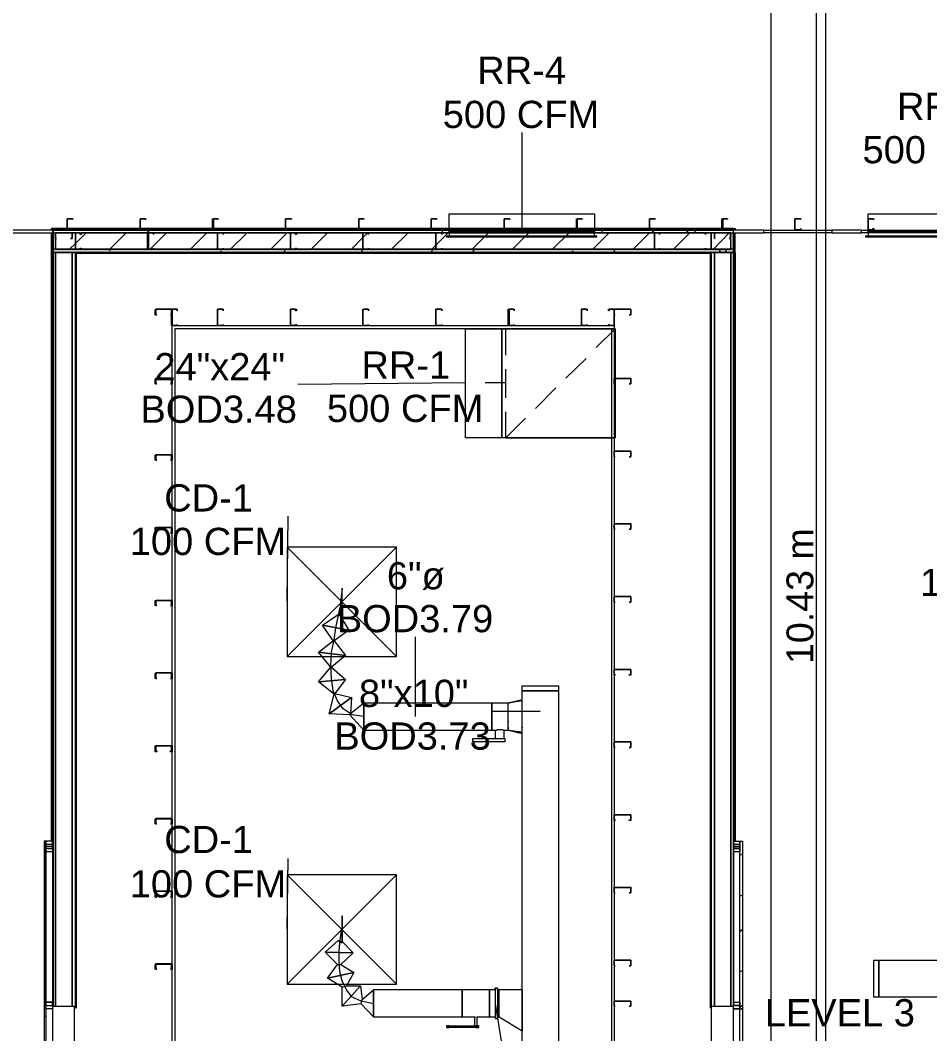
# Model space of a CAD drawing. Header units: metres. Extents: x -2 to 237, y -8 to 52.
# Drawn here: x 22.95 to 28.02, y 16.57 to 22.23 of the extents above; entities that cross this region are included whole.
import ezdxf

# ---------------------------------------------------------------- set-up
doc = ezdxf.new("R2010")
doc.units = ezdxf.units.M
doc.layers.add('HVAC - Ductos', color=5, linetype='Continuous', lineweight=0)
doc.layers.add('PDF_Text', color=7, linetype='Continuous', lineweight=0)
doc.layers.add('PDF_Geometry', color=7, linetype='Continuous', lineweight=0, true_color=0xaaaaaa)
doc.layers.add('PDF_Solid Fills', color=7, linetype='Continuous', lineweight=0, true_color=0xffffff)
doc.styles.add('PDF Helvetica', font='')
doc.styles.get('PDF Helvetica').set_extended_font_data('Helvetica')

msp = doc.modelspace()

# ---------------------------------------------------------------- hatches: boundary and pattern name
at = {"layer": 'PDF_Solid Fills', "lineweight": 0, "transparency": 33554559}
h = msp.add_hatch(color=256, dxfattribs=at)
h.paths.add_polyline_path([(24.0208, 21.0594), (24.0254, 21.1189), (24.0208, 21.1189)])
h.paths.add_polyline_path([(24.0529, 21.0594), (24.0254, 21.0594), (24.0529, 21.0548)])
msp.add_hatch(color=256, dxfattribs=at).paths.add_polyline_path([(23.1457, 20.9495), (23.1457, 21.0411), (23.1319, 21.0411), (23.1319, 20.9311), (26.9256, 20.9311), (26.9256, 21.0411), (26.9118, 21.0411), (26.9118, 20.9495)])

# ---------------------------------------------------------------- linework, layer by layer
at = {"layer": 'HVAC - Ductos', "lineweight": 0}
for points in [[(27.4387, 27.3408), (27.4387, 15.5889), (27.1364, 15.5889), (27.1364, 27.3408)], [(25.3495, 21.0457), (25.4732, 21.0457)], [(25.5511, 21.0457), (25.7069, 21.0457)], [(25.7893, 21.0457), (25.9451, 21.0457)], [(26.0276, 21.0457), (26.1467, 21.0457)], [(27.6907, 21.0457), (27.8098, 21.0457)], [(27.8877, 21.0457), (28.0481, 21.0457)], [(27.6632, 21.0227), (27.6632, 21.0181), (28.5063, 21.0181), (28.5063, 21.0227)], [(25.6336, 19.8957), (25.432, 19.8957), (25.432, 20.505), (25.6336, 20.505)], [(25.6336, 20.505), (26.2659, 20.505), (26.2659, 19.8957), (25.6336, 19.8957)], [(24.4378, 18.677), (25.0471, 18.677), (25.0471, 19.2863), (24.4378, 19.2863)], [(25.9497, 18.4846), (25.7481, 18.4846), (25.7481, 18.512), (25.9497, 18.512)], [(25.7481, 15.8364), (25.7481, 18.4846), (25.9497, 18.4846), (25.9497, 15.8364)], [(24.8638, 18.2646), (24.8638, 18.2692), (24.8638, 18.2738), (24.8638, 18.2875), (24.8638, 18.3013), (24.8638, 18.3196), (24.8638, 18.3425), (24.8638, 18.3608), (24.8638, 18.3791), (24.8638, 18.3929), (24.8638, 18.4066), (24.8638, 18.4158), (24.8638, 18.4066), (24.8638, 18.3929), (24.8638, 18.3791), (24.8638, 18.3608), (24.8638, 18.3425), (24.8638, 18.3196), (24.8638, 18.3013), (24.8638, 18.2875), (24.8638, 18.2738), (24.8638, 18.2692)], [(25.6702, 18.3745), (25.6702, 18.37), (25.6702, 18.3654), (25.6702, 18.37)], [(25.6702, 18.315), (25.6702, 18.3105)], [(25.6702, 18.2829), (25.6702, 18.2738)], [(25.6519, 18.2188), (25.6519, 18.2005), (25.4732, 18.2005), (25.4732, 18.2188)], [(24.4378, 16.8489), (25.0471, 16.8489), (25.0471, 17.4582), (24.4378, 17.4582)], [(27.709, 16.7756), (27.709, 16.9818), (27.7365, 16.9818), (27.7365, 16.7756)], [(24.9188, 16.6657), (24.9188, 16.6748), (24.9188, 16.6885), (24.9188, 16.7023), (24.9188, 16.7206), (24.9188, 16.7389), (24.9188, 16.7618), (24.9188, 16.7802), (24.9188, 16.7939), (24.9188, 16.8077), (24.9188, 16.8168), (24.9188, 16.8077), (24.9188, 16.7939), (24.9188, 16.7802), (24.9188, 16.7618), (24.9188, 16.7389), (24.9188, 16.7206), (24.9188, 16.7023), (24.9188, 16.6885), (24.9188, 16.6748)], [(25.6106, 16.6565), (25.6106, 16.6611), (25.6106, 16.6657), (25.6198, 16.6657), (25.6198, 16.6748), (25.6198, 16.6885), (25.6198, 16.7023), (25.6198, 16.7206), (25.6198, 16.7389), (25.6198, 16.7618), (25.6198, 16.7802), (25.6198, 16.7939), (25.6198, 16.8077), (25.6198, 16.8168), (25.6106, 16.8168), (25.6106, 16.8214), (25.6106, 16.826), (25.6106, 16.8214), (25.6106, 16.8122), (25.6106, 16.7985), (25.6106, 16.7802), (25.6106, 16.7618), (25.6106, 16.7389), (25.6106, 16.7206), (25.6106, 16.6977), (25.6106, 16.6839), (25.6106, 16.6702), (25.6106, 16.6611)], [(25.3403, 16.6152), (25.3357, 16.6152), (25.3311, 16.6152), (25.3265, 16.6152), (25.3311, 16.6152), (25.3357, 16.6152)], [(25.3403, 16.6061), (25.3357, 16.6061), (25.3311, 16.6061), (25.3265, 16.6061), (25.3311, 16.6061), (25.3357, 16.6061)]]:
    msp.add_lwpolyline(points, close=True, dxfattribs=at)
for points in [[(27.3883, 24.4636), (27.3883, 13.5639)], [(25.7481, 21.0457), (25.7481, 21.6)], [(26.165, 21.0227), (26.1512, 21.0227), (26.1512, 21.0457), (25.3403, 21.0457), (25.3403, 21.1465), (26.1512, 21.1465), (26.1512, 21.0457), (25.3403, 21.0457), (25.3403, 21.0227), (25.3265, 21.0227), (25.3265, 21.0181), (26.165, 21.0181), (26.165, 21.0227), (25.3265, 21.0227)], [(28.5063, 21.0227), (28.4925, 21.0227), (28.4925, 21.0457), (27.677, 21.0457), (27.677, 21.1465), (28.4925, 21.1465), (28.4925, 21.0457), (27.677, 21.0457), (27.677, 21.0227), (27.6678, 21.0227)], [(25.3495, 21.0457), (25.3495, 21.0457)], [(26.1467, 21.0457), (26.1467, 21.0457)], [(27.6907, 21.0457), (27.6907, 21.0457)], [(25.3495, 21.0181), (26.1421, 21.0181)], [(27.6907, 21.0181), (28.4833, 21.0181)], [(25.6565, 20.3585), (25.6565, 20.505)], [(25.6565, 19.8957), (26.2659, 19.8957), (26.2659, 20.505), (25.6565, 20.505)], [(26.2659, 20.505), (26.1604, 20.3997)], [(26.1055, 20.3401), (25.991, 20.2301)], [(25.6565, 20.1202), (25.6565, 20.2805)], [(25.432, 20.2026), (24.4973, 20.1935)], [(25.6565, 20.2026), (25.5419, 20.2026)], [(25.936, 20.1752), (25.8214, 20.0606)], [(25.7665, 20.0056), (25.6565, 19.8957), (25.6565, 20.0423)], [(24.4378, 18.984), (24.4424, 19.4604)], [(24.4378, 19.2863), (25.0471, 18.677)], [(25.0471, 19.2863), (24.4378, 18.677)], [(24.7218, 18.9106), (24.7447, 18.9061), (24.7447, 19.0572), (24.7264, 18.9106), (24.7813, 18.8236), (24.6347, 18.8511), (24.7218, 18.9106), (24.7264, 18.9106)], [(24.8638, 18.3425), (24.7997, 18.3517), (24.7493, 18.3837), (24.7172, 18.4296), (24.6943, 18.4846), (24.6851, 18.5532), (24.6806, 18.6266), (24.6851, 18.6999), (24.6989, 18.7686), (24.7081, 18.8373), (24.7218, 18.8969), (24.731, 18.9427), (24.7401, 18.9702), (24.7447, 18.984)], [(24.6943, 18.764), (24.6347, 18.8511), (24.7813, 18.8236), (24.6989, 18.764), (24.7631, 18.6815), (24.6119, 18.6999), (24.6943, 18.764), (24.6989, 18.764)], [(25.1525, 18.3425), (25.1525, 18.7869)], [(24.6806, 18.6174), (24.6119, 18.6999), (24.7631, 18.6815), (24.6851, 18.6174), (24.7631, 18.5487), (24.6119, 18.535), (24.6806, 18.6174), (24.6851, 18.6174)], [(24.6989, 18.4662), (24.6119, 18.535), (24.7631, 18.5487), (24.7035, 18.4708), (24.7951, 18.4479), (24.6714, 18.3563), (24.6989, 18.4662), (24.7035, 18.4708)], [(24.7859, 18.3517), (24.6714, 18.3563), (24.7951, 18.4479), (24.7905, 18.3563), (24.7859, 18.3517), (24.8638, 18.2646), (25.5786, 18.2646), (25.5786, 18.2692), (25.5786, 18.2738), (25.5786, 18.2875), (25.5786, 18.3013), (25.5786, 18.3196), (25.5786, 18.3425), (25.5786, 18.3608), (25.5786, 18.3791), (25.5786, 18.3929), (25.5786, 18.4066), (25.5786, 18.4158), (24.8638, 18.4158), (24.8638, 18.2646), (24.8638, 18.4158), (24.7905, 18.3563)], [(25.7481, 18.4296), (25.6702, 18.4158), (25.5786, 18.4158), (25.5786, 18.4066), (25.5786, 18.3929), (25.5786, 18.3791), (25.5786, 18.3608), (25.5786, 18.3425), (25.5786, 18.3196), (25.5786, 18.3013), (25.5786, 18.2875), (25.5786, 18.2738), (25.5786, 18.2692), (25.5786, 18.2646), (25.5969, 18.2646), (25.5969, 18.2188)], [(25.6014, 18.2188), (25.606, 18.2188), (25.6106, 18.2188), (25.6152, 18.2188), (25.6244, 18.2188), (25.629, 18.2188), (25.6381, 18.2188), (25.6427, 18.2188), (25.6473, 18.2188), (25.6473, 18.2646), (25.6702, 18.2646), (25.6702, 18.2692), (25.6702, 18.2738), (25.6702, 18.2875), (25.6702, 18.3013), (25.6702, 18.3196), (25.6702, 18.3425), (25.6702, 18.3608), (25.6702, 18.3791), (25.6702, 18.3929), (25.6702, 18.4066), (25.6702, 18.4112), (25.6702, 18.4158), (25.7481, 18.4342)], [(25.7481, 18.4158), (25.7481, 18.425), (25.7481, 18.4296), (25.7481, 18.4342), (25.6702, 18.4158)], [(25.7481, 18.4342), (25.7481, 18.4342)], [(25.7481, 18.2921), (25.7481, 18.2967), (25.7481, 18.3059), (25.7481, 18.3196), (25.7481, 18.3242), (25.7481, 18.3288), (25.7481, 18.3517), (25.7481, 18.3563), (25.7481, 18.3608), (25.7481, 18.3745), (25.7481, 18.3837), (25.7481, 18.3883), (25.7481, 18.3929), (25.7481, 18.4112)], [(25.8489, 18.37), (25.5786, 18.37)], [(25.5969, 18.2646), (25.6014, 18.2646), (25.606, 18.2646), (25.6106, 18.2692), (25.6198, 18.2692), (25.629, 18.2692), (25.6381, 18.2692), (25.6427, 18.2646), (25.6473, 18.2646)], [(25.6702, 18.2692), (25.6702, 18.2692)], [(25.6702, 18.2692), (25.6702, 18.2692)], [(25.7481, 18.2692), (25.7481, 18.2875)], [(25.7481, 18.2829), (25.7481, 18.2783)], [(25.6702, 18.2646), (25.7481, 18.2555), (25.7481, 18.2646)], [(25.7481, 18.2463), (25.6702, 18.2646), (25.7481, 18.2463)], [(25.7481, 18.2463), (25.7481, 18.2509)], [(25.7481, 18.2463), (25.7481, 18.2463)], [(24.4378, 17.1559), (24.4424, 17.5498)], [(24.4378, 17.4582), (25.0471, 16.8489)], [(25.0471, 17.4582), (24.4378, 16.8489)], [(24.7218, 17.0917), (24.7447, 17.078), (24.7447, 17.2292), (24.7447, 17.0871), (24.8043, 17.023), (24.6485, 17.0276), (24.7218, 17.0917), (24.7447, 17.0871)], [(24.9188, 16.7389), (24.8501, 16.7527), (24.7997, 16.7756), (24.7676, 16.8168), (24.7447, 16.8672), (24.731, 16.9176), (24.7264, 16.9772), (24.7264, 17.0322), (24.731, 17.078), (24.7356, 17.1192), (24.7401, 17.1467), (24.7447, 17.1559)], [(24.7172, 16.9588), (24.6485, 17.0276), (24.8043, 17.023), (24.7356, 16.9588), (24.8089, 16.913), (24.6623, 16.881), (24.7172, 16.9588), (24.7356, 16.9588)], [(28.3688, 16.7756), (28.3779, 16.7756), (27.7365, 16.7756), (27.7365, 16.9818), (28.3779, 16.9818), (28.3688, 16.9818)], [(24.7447, 16.8306), (24.6623, 16.881), (24.8089, 16.913), (24.7676, 16.8397), (24.8455, 16.8397), (24.7447, 16.7252), (24.7447, 16.8306), (24.7676, 16.8397)], [(24.8501, 16.7389), (24.7447, 16.7252), (24.8455, 16.8397), (24.8547, 16.7618), (24.9188, 16.8168), (24.9188, 16.6657), (25.4136, 16.6657), (25.4136, 16.6748), (25.4136, 16.6885), (25.4136, 16.7023), (25.4136, 16.7206), (25.4136, 16.7389), (25.4136, 16.7618), (25.4136, 16.7802), (25.4136, 16.7939), (25.4136, 16.8077), (25.4136, 16.8168), (24.9188, 16.8168), (24.9188, 16.6657), (24.8501, 16.7389), (24.8547, 16.7618)], [(25.3403, 16.6152), (25.4916, 16.6152), (25.4961, 16.6152), (25.5007, 16.6152), (25.5052, 16.6152), (25.5007, 16.6152), (25.4961, 16.6152), (25.4916, 16.6152), (25.4961, 16.6152), (25.4961, 16.6657), (25.5648, 16.6657), (25.5648, 16.6748), (25.5648, 16.6885), (25.5648, 16.7023), (25.5648, 16.7206), (25.5648, 16.7389), (25.5648, 16.7618), (25.5648, 16.7802), (25.5648, 16.7939), (25.5648, 16.8077), (25.5648, 16.8168), (25.4136, 16.8168), (25.4136, 16.8077), (25.4136, 16.7939), (25.4136, 16.7802), (25.4136, 16.7618), (25.4136, 16.7389), (25.4136, 16.7206), (25.4136, 16.7023), (25.4136, 16.6885), (25.4136, 16.6748), (25.4136, 16.6657), (25.4824, 16.6657), (25.4824, 16.6152)], [(25.5969, 16.8168), (25.5648, 16.8168), (25.5648, 16.8077), (25.5648, 16.7939), (25.5648, 16.7802), (25.5648, 16.7618), (25.5648, 16.7389), (25.5648, 16.7206), (25.5648, 16.7023), (25.5648, 16.6885), (25.5648, 16.6748), (25.5648, 16.6657), (25.5969, 16.6657)], [(25.5969, 16.8214), (25.5969, 16.826), (25.5969, 16.8214), (25.5969, 16.8122), (25.5969, 16.7985), (25.5969, 16.7802), (25.5969, 16.7618), (25.5969, 16.7389), (25.5969, 16.7206), (25.5969, 16.6977), (25.5969, 16.6839), (25.5969, 16.6702), (25.5969, 16.6611), (25.5969, 16.6565), (25.6106, 16.6565)], [(25.6106, 16.826), (25.5969, 16.826)], [(25.6106, 16.8168), (25.6106, 16.8168)], [(25.6106, 16.8122), (25.6106, 16.8077)], [(25.6106, 16.7985), (25.6106, 16.7939)], [(25.6198, 16.6657), (25.7481, 16.5877), (25.7481, 16.5969), (25.7481, 16.6107), (25.7481, 16.6381), (25.7481, 16.6657), (25.7481, 16.7389), (25.7481, 16.771), (25.7481, 16.7939), (25.7481, 16.8122), (25.7481, 16.8168), (25.6198, 16.8168)], [(25.7481, 16.8168), (25.7481, 16.8122), (25.7481, 16.7939), (25.7481, 16.771), (25.7481, 16.7389), (25.7481, 16.6657), (25.7481, 16.6381), (25.7481, 16.6107), (25.7481, 16.5969), (25.7481, 16.5877)], [(25.5969, 16.7389), (25.6519, 16.4045)], [(25.6106, 16.7802), (25.6106, 16.7618), (25.6106, 16.7389), (25.6106, 16.7206), (25.6106, 16.7023), (25.6106, 16.6977)], [(25.6198, 16.7664), (25.6198, 16.771)], [(25.6106, 16.6885), (25.6106, 16.6839)], [(25.6198, 16.7115), (25.6198, 16.716)], [(25.4824, 16.6657), (25.4824, 16.6657)], [(25.4824, 16.6657), (25.487, 16.6657)], [(25.4916, 16.6657), (25.4916, 16.6657)], [(25.4961, 16.6657), (25.4961, 16.6657)], [(25.4961, 16.6657), (25.4961, 16.6657)], [(25.4961, 16.6657), (25.4961, 16.6657)], [(25.4961, 16.6657), (25.4961, 16.6657)], [(25.5969, 16.6611), (25.5969, 16.6565)], [(25.6106, 16.6748), (25.6106, 16.6702)], [(25.6106, 16.6657), (25.6106, 16.6657)], [(25.3265, 16.6152), (25.3265, 16.6152)], [(25.3265, 16.6152), (25.3265, 16.6061)], [(25.3265, 16.6061), (25.3265, 16.6061)], [(25.4916, 16.6061), (25.4961, 16.6061), (25.5007, 16.6061), (25.5052, 16.6061), (25.5007, 16.6061), (25.4961, 16.6061), (25.4916, 16.6061), (25.3403, 16.6061)], [(25.4961, 16.6152), (25.4961, 16.6152)], [(25.5052, 16.6152), (25.5007, 16.6152), (25.5052, 16.6152)], [(25.5052, 16.6061), (25.5007, 16.6061), (25.5052, 16.6061)], [(25.5052, 16.6061), (25.5052, 16.6152)]]:
    msp.add_lwpolyline(points, dxfattribs=at)
at = {"layer": 'PDF_Geometry', "color": 254, "lineweight": 0, "true_color": 0xd2d2d2}
for points in [[(23.2099, 21.1144), (23.2099, 21.1189)], [(23.2145, 21.1189), (23.2145, 21.1189)], [(24.8364, 21.1098), (24.8364, 21.1098)], [(24.8455, 21.1189), (24.8455, 21.1189)], [(23.2557, 21.0411), (23.2557, 21.0411)], [(23.2557, 21.0365), (23.2557, 21.0365)], [(26.7698, 21.0365), (26.7698, 21.0365)], [(26.7744, 21.0411), (26.7744, 21.0411)], [(23.2374, 21.0227), (23.2374, 21.0227)], [(23.6681, 20.9495), (23.6681, 20.9495)], [(24.0483, 20.9495), (24.0483, 20.9495)]]:
    msp.add_lwpolyline(points, dxfattribs=at)
at = {"layer": 'PDF_Geometry', "lineweight": 0}
for points in [[(23.2145, 21.0548), (23.2099, 21.0594), (23.2099, 21.1189), (23.2145, 21.1189), (23.242, 21.1189), (23.242, 21.1144), (23.242, 21.1189), (23.2145, 21.1189), (23.2099, 21.1189), (23.2099, 21.0594), (23.2145, 21.0594), (23.242, 21.0594), (23.242, 21.064), (23.242, 21.0548)], [(23.6177, 21.0548), (23.6177, 21.0594), (23.6177, 21.1189), (23.6497, 21.1189), (23.6497, 21.1144), (23.6451, 21.1144), (23.6451, 21.1189), (23.6177, 21.1189), (23.6177, 21.0594), (23.6451, 21.0594), (23.6451, 21.064), (23.6497, 21.064), (23.6497, 21.0548)], [(24.0254, 21.0548), (24.0254, 21.0594), (24.0208, 21.0594), (24.0208, 21.1189), (24.0254, 21.1189), (24.0529, 21.1189), (24.0529, 21.1144), (24.0529, 21.1189), (24.0254, 21.1189), (24.0254, 21.0594), (24.0529, 21.0594), (24.0529, 21.064), (24.0529, 21.0548)], [(24.4286, 21.0548), (24.4286, 21.0594), (24.4286, 21.1189), (24.4607, 21.1189), (24.4607, 21.1144), (24.4607, 21.1189), (24.4286, 21.1189), (24.4286, 21.0594), (24.4607, 21.0594), (24.4607, 21.064), (24.4607, 21.0548)], [(24.8364, 21.0548), (24.8364, 21.0594), (24.8364, 21.1189), (24.8638, 21.1189), (24.8638, 21.1144), (24.8638, 21.1189), (24.8364, 21.1189), (24.8364, 21.0594), (24.8638, 21.0594), (24.8638, 21.064), (24.8638, 21.0548)], [(25.2441, 21.0548), (25.2395, 21.0594), (25.2395, 21.1189), (25.2441, 21.1189), (25.2716, 21.1189), (25.2716, 21.1144), (25.2716, 21.1189), (25.2441, 21.1189), (25.2395, 21.1189), (25.2395, 21.0594), (25.2441, 21.0594), (25.2716, 21.0594), (25.2716, 21.064), (25.2716, 21.0548)], [(25.6473, 21.0548), (25.6473, 21.0594), (25.6473, 21.1189), (25.6794, 21.1189), (25.6794, 21.1144), (25.6748, 21.1144), (25.6748, 21.1189), (25.6473, 21.1189), (25.6473, 21.0594), (25.6748, 21.0594), (25.6748, 21.064), (25.6794, 21.064), (25.6794, 21.0548)], [(26.055, 21.0548), (26.055, 21.0594), (26.0505, 21.0594), (26.0505, 21.1189), (26.055, 21.1189), (26.0826, 21.1189), (26.0826, 21.1144), (26.0826, 21.1189), (26.055, 21.1189), (26.055, 21.0594), (26.0826, 21.0594), (26.0826, 21.064), (26.0826, 21.0548)], [(26.4582, 21.0548), (26.4582, 21.0594), (26.4582, 21.1189), (26.4904, 21.1189), (26.4904, 21.1144), (26.4904, 21.1189), (26.4582, 21.1189), (26.4582, 21.0594), (26.4904, 21.0594), (26.4904, 21.064), (26.4904, 21.0548)], [(26.866, 21.0548), (26.866, 21.0594), (26.8615, 21.0594), (26.8615, 21.1189), (26.866, 21.1189), (26.8935, 21.1189), (26.8935, 21.1144), (26.8935, 21.1189), (26.866, 21.1189), (26.866, 21.0594), (26.8935, 21.0594), (26.8935, 21.064), (26.8935, 21.0548)], [(27.2692, 21.0548), (27.2692, 21.0594), (27.2692, 21.1189), (27.3013, 21.1189), (27.3013, 21.1144), (27.3013, 21.1189), (27.2692, 21.1189), (27.2692, 21.0594), (27.3013, 21.0594), (27.3013, 21.064), (27.3013, 21.0548)], [(27.677, 21.0548), (27.677, 21.0594), (27.677, 21.1189), (27.709, 21.1189), (27.709, 21.1144), (27.7044, 21.1144), (27.7044, 21.1189), (27.677, 21.1189), (27.677, 21.0594), (27.7044, 21.0594), (27.7044, 21.064), (27.709, 21.064), (27.709, 21.0548)], [(23.1228, 21.0548), (23.1228, 21.064), (23.2099, 21.064), (23.6177, 21.064), (24.0208, 21.064), (23.6177, 21.064), (23.2099, 21.064), (23.1228, 21.064)], [(26.9256, 21.0548), (23.1274, 21.0548), (23.1274, 20.9311), (26.9256, 20.9311)], [(23.1274, 21.0411), (23.2557, 21.0411), (23.1457, 21.0411), (23.1457, 20.9495), (26.9118, 20.9495), (26.9118, 21.0411), (23.2878, 21.0411), (26.9256, 21.0411), (26.9256, 20.9495), (23.1274, 20.9495)], [(23.1457, 21.0411), (23.1503, 21.0411), (23.2374, 21.0411), (23.2374, 21.009), (23.2282, 21.009), (23.2374, 21.009), (23.2374, 21.0411), (23.1503, 21.0411), (23.1457, 21.0411), (23.1457, 21.009)], [(23.6177, 21.0548), (23.242, 21.0548)], [(23.2557, 20.9495), (23.2557, 21.0365), (23.2557, 21.0411), (23.2878, 21.0411), (23.2878, 21.0319), (23.2832, 21.0319), (23.2832, 21.0411), (23.2557, 21.0411), (23.2557, 21.0365), (23.2557, 20.9495), (23.2832, 20.9495), (23.2832, 20.9541), (23.2878, 20.9541), (23.2878, 20.9495)], [(24.0254, 21.0548), (23.6497, 21.0548)], [(23.6589, 21.0411), (23.6681, 21.0548)], [(23.6635, 20.9495), (23.6589, 20.9495), (23.6589, 21.0365), (23.6589, 21.0411), (23.6635, 21.0411), (23.6909, 21.0411), (23.6909, 21.0319), (23.6909, 21.0411), (23.6635, 21.0411), (23.6635, 21.0365), (23.6635, 20.9495), (23.6909, 20.9495)], [(24.0254, 21.064), (24.4286, 21.064), (24.8364, 21.064), (25.2395, 21.064), (25.6473, 21.064), (26.0505, 21.064), (26.4582, 21.064), (26.8615, 21.064), (26.4582, 21.064), (26.0505, 21.064), (25.6473, 21.064), (25.2395, 21.064), (24.8364, 21.064), (24.4286, 21.064)], [(24.0529, 20.9495), (24.0483, 20.9495), (24.0483, 21.0365), (24.0483, 21.0411), (24.0529, 21.0411), (24.0804, 21.0411), (24.0804, 21.0319), (24.0804, 21.0411), (24.0529, 21.0411), (24.0483, 21.0411), (24.0483, 21.0365), (24.0483, 20.9495), (24.0529, 20.9495), (24.0804, 20.9495)], [(24.4286, 21.0548), (24.0529, 21.0548)], [(24.4561, 20.9495), (24.4561, 21.0365), (24.4561, 21.0411), (24.4882, 21.0411), (24.4882, 21.0319), (24.4836, 21.0319), (24.4836, 21.0411), (24.4561, 21.0411), (24.4561, 21.0365), (24.4561, 20.9495), (24.4836, 20.9495), (24.4836, 20.9541), (24.4882, 20.9541), (24.4882, 20.9495)], [(24.8364, 21.0548), (24.4607, 21.0548)], [(24.8638, 20.9495), (24.8593, 20.9495), (24.8593, 21.0365), (24.8593, 21.0411), (24.8638, 21.0411), (24.8914, 21.0411), (24.8914, 21.0319), (24.8914, 21.0411), (24.8638, 21.0411), (24.8593, 21.0365), (24.8593, 20.9495), (24.8638, 20.9495), (24.8914, 20.9495)], [(25.2441, 21.0548), (24.8638, 21.0548)], [(25.267, 20.9495), (25.267, 21.0365), (25.267, 21.0411), (25.2991, 21.0411), (25.2991, 21.0319), (25.2991, 21.0411), (25.267, 21.0411), (25.267, 21.0365), (25.267, 20.9495), (25.2991, 20.9495)], [(25.6473, 21.0548), (25.2716, 21.0548)], [(25.6106, 21.0503), (25.6198, 21.0411)], [(25.6519, 21.0411), (25.6611, 21.0548)], [(26.055, 21.0548), (25.6794, 21.0548)], [(26.4582, 21.0548), (26.0826, 21.0548)], [(27.0951, 21.0548), (26.1925, 21.0548), (26.1925, 21.0411), (27.0951, 21.0411)], [(26.472, 21.0411), (26.4812, 21.0548)], [(26.4858, 20.9495), (26.4858, 21.0365), (26.4858, 21.0411), (26.5132, 21.0411), (26.5132, 21.0319), (26.5132, 21.0411), (26.4858, 21.0411), (26.4858, 21.0365), (26.4858, 20.9495), (26.5132, 20.9495)], [(26.866, 21.0548), (26.4904, 21.0548)], [(26.6644, 21.0548), (26.6736, 21.0411)], [(26.7056, 21.0411), (26.7148, 21.0503)], [(26.7698, 20.9495), (26.8019, 20.9495), (26.8019, 21.0365), (26.8019, 21.0411), (26.7698, 21.0411), (26.7698, 21.0319), (26.7698, 21.0411), (26.8019, 21.0411), (26.8019, 21.0365), (26.8019, 20.9495), (26.7698, 20.9495), (26.7698, 20.9541)], [(26.9118, 21.009), (26.9118, 21.0365), (26.9073, 21.0411), (26.8202, 21.0411), (26.8202, 21.0365), (26.8202, 21.009), (26.8248, 21.009), (26.8202, 21.009), (26.8202, 21.0365), (26.8202, 21.0411), (26.9073, 21.0411), (26.9073, 21.0365), (26.9073, 21.009), (26.9027, 21.009)], [(26.9256, 20.9265), (26.9256, 20.9311), (26.9256, 20.9495), (26.9256, 21.0411), (26.9256, 20.9311), (26.9256, 20.9265), (26.9256, 17.6461)], [(27.6403, 21.0548), (27.4754, 21.0548), (27.4754, 21.0411), (27.6403, 21.0411)], [(23.1503, 21.009), (23.1457, 21.009)], [(23.1274, 20.9495), (23.1274, 20.9311), (26.9256, 20.9311), (26.9256, 20.9495)], [(23.1457, 16.7252), (23.2374, 16.7252), (23.2374, 20.9311), (23.1457, 20.9311)], [(23.2603, 16.716), (23.2511, 16.716), (23.2603, 16.716), (23.2603, 20.9311)], [(26.7973, 16.716), (26.8019, 16.716), (26.7973, 16.716), (26.7973, 20.9265), (23.2557, 20.9265), (26.7973, 20.9265), (26.8019, 20.9265), (26.7973, 20.9265)], [(23.4435, 20.9495), (23.4481, 20.9403)], [(26.4674, 20.9311), (23.4481, 20.9311)], [(23.6909, 20.9541), (23.6909, 20.9495)], [(24.0667, 20.9311), (24.0667, 20.9403)], [(24.0804, 20.9541), (24.0804, 20.9495)], [(24.1903, 20.9449), (24.1903, 20.9495)], [(24.4194, 20.9311), (24.4286, 20.9495)], [(24.8501, 20.9495), (24.8593, 20.9311)], [(24.8914, 20.9541), (24.8914, 20.9495)], [(25.2395, 20.9311), (25.2487, 20.9495)], [(25.2991, 20.9541), (25.2991, 20.9495)], [(25.4732, 20.9311), (25.4778, 20.9449)], [(26.0276, 20.9403), (26.0322, 20.9311)], [(26.2567, 20.9495), (26.2659, 20.9311)], [(26.5132, 20.9541), (26.5132, 20.9495)], [(26.8202, 16.7252), (26.9118, 16.7252), (26.9118, 20.9311), (26.8202, 20.9311)], [(26.8477, 20.9449), (26.8523, 20.9311)], [(26.8797, 20.9311), (26.8889, 20.9495)], [(26.9256, 20.9311), (26.9118, 20.9311), (26.9118, 16.7252), (26.9256, 16.7252)], [(23.7001, 20.6104), (23.7047, 20.615), (23.7918, 20.615), (23.7963, 20.6104), (23.7963, 20.5829), (23.7872, 20.5829), (23.7918, 20.5829), (23.7918, 20.6104), (23.7918, 20.615), (23.7047, 20.615), (23.7047, 20.6104), (23.7047, 20.5829), (23.7093, 20.5829), (23.7001, 20.5829)], [(23.7963, 20.5234), (23.7918, 20.5234), (23.7918, 20.6104), (23.7963, 20.615), (23.8238, 20.615), (23.8238, 20.6058), (23.8238, 20.615), (23.7963, 20.615), (23.7963, 20.6104), (23.7963, 20.5234), (23.8238, 20.5234)], [(24.0529, 20.5234), (24.0483, 20.5234), (24.0483, 20.6104), (24.0483, 20.615), (24.0529, 20.615), (24.0804, 20.615), (24.0804, 20.6058), (24.0804, 20.615), (24.0529, 20.615), (24.0483, 20.615), (24.0483, 20.6104), (24.0483, 20.5234), (24.0529, 20.5234), (24.0804, 20.5234)], [(24.4561, 20.5234), (24.4561, 20.6104), (24.4561, 20.615), (24.4882, 20.615), (24.4882, 20.6058), (24.4836, 20.6058), (24.4836, 20.615), (24.4561, 20.615), (24.4561, 20.6104), (24.4561, 20.5234), (24.4836, 20.5234), (24.4836, 20.528), (24.4882, 20.528), (24.4882, 20.5234)], [(24.8638, 20.5234), (24.8593, 20.5234), (24.8593, 20.6104), (24.8593, 20.615), (24.8638, 20.615), (24.8914, 20.615), (24.8914, 20.6058), (24.8914, 20.615), (24.8638, 20.615), (24.8638, 20.6104), (24.8593, 20.6104), (24.8593, 20.5234), (24.8638, 20.5234), (24.8914, 20.5234)], [(25.267, 20.5234), (25.267, 20.6104), (25.267, 20.615), (25.2991, 20.615), (25.2991, 20.6058), (25.2991, 20.615), (25.267, 20.615), (25.267, 20.6104), (25.267, 20.5234), (25.2991, 20.5234)], [(25.6748, 20.5234), (25.6702, 20.5234), (25.6702, 20.6104), (25.6702, 20.615), (25.6748, 20.615), (25.7023, 20.615), (25.7023, 20.6058), (25.7023, 20.615), (25.6748, 20.615), (25.6748, 20.6104), (25.6748, 20.5234), (25.7023, 20.5234)], [(26.078, 20.5234), (26.078, 20.6104), (26.078, 20.615), (26.1101, 20.615), (26.1101, 20.6058), (26.1101, 20.615), (26.078, 20.615), (26.078, 20.6104), (26.078, 20.5234), (26.1101, 20.5234)], [(26.2613, 20.615), (26.2613, 20.6104), (26.2613, 20.5234), (26.2292, 20.5234), (26.2292, 20.528), (26.2337, 20.528), (26.2337, 20.5234), (26.2613, 20.5234), (26.2613, 20.6104), (26.2613, 20.615), (26.2337, 20.615), (26.2337, 20.6058), (26.2292, 20.6058), (26.2292, 20.615)], [(26.2613, 20.6104), (26.2613, 20.615), (26.2659, 20.615), (26.3529, 20.615), (26.3529, 20.6104), (26.3529, 20.5829), (26.3437, 20.5829), (26.3529, 20.5829), (26.3529, 20.6104), (26.3529, 20.615), (26.2659, 20.615), (26.2613, 20.615), (26.2613, 20.6104), (26.2613, 20.5829)], [(23.8238, 20.528), (23.8238, 20.5234)], [(24.0804, 20.528), (24.0804, 20.5234)], [(24.8914, 20.528), (24.8914, 20.5234)], [(25.2991, 20.528), (25.2991, 20.5234)], [(25.7023, 20.528), (25.7023, 20.5234)], [(26.1101, 20.528), (26.1101, 20.5234)], [(26.2659, 20.5829), (26.2613, 20.5829)], [(23.7963, 15.6165), (23.7963, 15.6301), (23.7963, 20.505), (23.7963, 20.5234), (26.2613, 20.5234), (26.2613, 20.505), (26.2613, 15.6301), (26.2613, 15.6165)], [(26.2475, 15.6301), (26.2475, 20.505), (23.8101, 20.505), (23.8101, 15.6301)], [(23.7001, 20.2256), (23.7047, 20.2256), (23.7047, 20.2301), (23.7918, 20.2301), (23.7918, 20.2256), (23.7963, 20.2256), (23.7963, 20.198), (23.7872, 20.198), (23.7918, 20.198), (23.7918, 20.2256), (23.7047, 20.2256), (23.7047, 20.198), (23.7093, 20.198), (23.7001, 20.198)], [(26.2613, 20.2256), (26.2613, 20.2301), (26.2659, 20.2301), (26.3529, 20.2301), (26.3529, 20.2256), (26.3529, 20.198), (26.3437, 20.198), (26.3529, 20.198), (26.3529, 20.2256), (26.2659, 20.2256), (26.2613, 20.2256), (26.2613, 20.198)], [(26.2659, 20.198), (26.2613, 20.198)], [(23.7001, 19.7995), (23.7047, 19.7995), (23.7047, 19.8041), (23.7918, 19.8041), (23.7918, 19.7995), (23.7963, 19.7995), (23.7963, 19.772), (23.7872, 19.772), (23.7918, 19.772), (23.7918, 19.7995), (23.7047, 19.7995), (23.7047, 19.772), (23.7093, 19.772), (23.7001, 19.772)], [(26.2613, 19.8224), (26.2659, 19.8224), (26.3529, 19.8224), (26.3529, 19.7903), (26.3437, 19.7903), (26.3529, 19.7903), (26.3529, 19.8224), (26.2659, 19.8224), (26.2613, 19.8224), (26.2613, 19.7903)], [(26.2659, 19.7903), (26.2613, 19.7903)], [(23.7001, 19.3963), (23.7047, 19.3963), (23.7918, 19.3963), (23.7963, 19.3963), (23.7963, 19.3642), (23.7872, 19.3642), (23.7918, 19.3642), (23.7918, 19.3963), (23.7047, 19.3963), (23.7047, 19.3642), (23.7093, 19.3642), (23.7001, 19.3642)], [(26.2613, 19.4146), (26.2659, 19.4192), (26.3529, 19.4192), (26.3529, 19.4146), (26.3529, 19.3871), (26.3437, 19.3871), (26.3529, 19.3871), (26.3529, 19.4146), (26.2659, 19.4146), (26.2613, 19.4146), (26.2613, 19.3871)], [(26.2659, 19.3871), (26.2613, 19.3871)], [(26.2613, 19.0114), (26.2659, 19.0114), (26.3529, 19.0114), (26.3529, 18.9794), (26.3437, 18.9794), (26.3529, 18.9794), (26.3529, 19.0114), (26.2659, 19.0114), (26.2613, 19.0114), (26.2613, 18.9794)], [(23.7001, 18.9885), (23.7047, 18.9885), (23.7918, 18.9885), (23.7963, 18.9885), (23.7963, 18.961), (23.7872, 18.961), (23.7918, 18.961), (23.7918, 18.9885), (23.7047, 18.9885), (23.7047, 18.961), (23.7093, 18.961), (23.7001, 18.961)], [(26.2659, 18.9794), (26.2613, 18.9794)], [(23.7001, 18.5808), (23.7047, 18.5854), (23.7918, 18.5854), (23.7963, 18.5808), (23.7963, 18.5532), (23.7872, 18.5532), (23.7918, 18.5532), (23.7918, 18.5808), (23.7918, 18.5854), (23.7047, 18.5854), (23.7047, 18.5808), (23.7047, 18.5532), (23.7093, 18.5532), (23.7001, 18.5532)], [(26.2613, 18.6037), (26.2659, 18.6037), (26.3529, 18.6037), (26.3529, 18.5716), (26.3437, 18.5716), (26.3437, 18.5762), (26.3529, 18.5762), (26.3529, 18.6037), (26.2659, 18.6037), (26.2613, 18.6037), (26.2613, 18.5762), (26.2659, 18.5762), (26.2659, 18.5716), (26.2613, 18.5716)], [(23.7001, 18.1776), (23.7047, 18.1776), (23.7918, 18.1776), (23.7963, 18.1776), (23.7963, 18.1455), (23.7872, 18.1455), (23.7872, 18.1501), (23.7918, 18.1501), (23.7918, 18.1776), (23.7047, 18.1776), (23.7047, 18.1501), (23.7093, 18.1501), (23.7093, 18.1455), (23.7001, 18.1455)], [(26.2613, 18.1959), (26.2613, 18.2005), (26.2659, 18.2005), (26.3529, 18.2005), (26.3529, 18.1959), (26.3529, 18.1684), (26.3437, 18.1684), (26.3529, 18.1684), (26.3529, 18.1959), (26.3529, 18.2005), (26.2659, 18.2005), (26.2613, 18.2005), (26.2613, 18.1959), (26.2613, 18.1684)], [(26.2659, 18.1684), (26.2613, 18.1684)], [(23.7001, 17.7698), (23.7047, 17.7698), (23.7047, 17.7744), (23.7918, 17.7744), (23.7918, 17.7698), (23.7963, 17.7698), (23.7963, 17.7423), (23.7872, 17.7423), (23.7918, 17.7423), (23.7918, 17.7698), (23.7047, 17.7698), (23.7047, 17.7423), (23.7093, 17.7423), (23.7001, 17.7423)], [(26.2613, 17.7927), (26.2659, 17.7927), (26.3529, 17.7927), (26.3529, 17.7607), (26.3437, 17.7607), (26.3437, 17.7652), (26.3529, 17.7652), (26.3529, 17.7927), (26.2659, 17.7927), (26.2613, 17.7927), (26.2613, 17.7652), (26.2659, 17.7652), (26.2659, 17.7607), (26.2613, 17.7607)], [(26.9256, 17.6461), (26.9622, 17.6461), (26.9622, 17.6278), (26.9256, 17.6278)], [(23.1274, 17.6278), (23.0907, 17.6278)], [(23.0907, 17.614), (23.0907, 17.6278), (23.1319, 17.6278), (23.1319, 17.614)], [(23.1274, 17.5865), (23.0907, 17.5865), (23.0907, 17.6049), (23.1274, 17.6049)], [(26.9622, 17.6278), (26.9622, 17.6049), (26.9256, 17.6049), (26.9256, 17.6278)], [(23.7001, 17.3666), (23.7047, 17.3666), (23.7918, 17.3666), (23.7963, 17.3666), (23.7963, 17.3346), (23.7872, 17.3346), (23.7918, 17.3346), (23.7918, 17.3666), (23.7047, 17.3666), (23.7047, 17.3346), (23.7093, 17.3346), (23.7001, 17.3346)], [(26.2613, 17.385), (26.2613, 17.3895), (26.2659, 17.3895), (26.3529, 17.3895), (26.3529, 17.385), (26.3529, 17.3575), (26.3437, 17.3575), (26.3529, 17.3575), (26.3529, 17.385), (26.2659, 17.385), (26.2613, 17.385), (26.2613, 17.3575)], [(26.2659, 17.3575), (26.2613, 17.3575)], [(26.2613, 16.9818), (26.2659, 16.9818), (26.3529, 16.9818), (26.3529, 16.9497), (26.3437, 16.9497), (26.3529, 16.9497), (26.3529, 16.9818), (26.2659, 16.9818), (26.2613, 16.9818), (26.2613, 16.9497)], [(23.7001, 16.9588), (23.7047, 16.9588), (23.7047, 16.9634), (23.7918, 16.9634), (23.7918, 16.9588), (23.7963, 16.9588), (23.7963, 16.9314), (23.7872, 16.9314), (23.7918, 16.9314), (23.7918, 16.9588), (23.7047, 16.9588), (23.7047, 16.9314), (23.7093, 16.9314), (23.7001, 16.9314)], [(26.2659, 16.9497), (26.2613, 16.9497)], [(26.2613, 16.7527), (26.2659, 16.7527), (26.3529, 16.7527), (26.3529, 16.7252), (26.3437, 16.7252), (26.3529, 16.7252), (26.3529, 16.7527), (26.2659, 16.7527), (26.2613, 16.7527), (26.2613, 16.7252)], [(23.0907, 16.7297), (23.1274, 16.7297), (23.1274, 16.7115), (23.0907, 16.7115)], [(26.2659, 16.7252), (26.2613, 16.7252)]]:
    msp.add_lwpolyline(points, close=True, dxfattribs=at)
for points in [[(23.242, 21.1144), (23.242, 21.1144)], [(23.6177, 21.1189), (23.6177, 21.1189)], [(23.6177, 21.1189), (23.6177, 21.1189)], [(24.0254, 21.1189), (24.0254, 21.1189)], [(24.0529, 21.1144), (24.0529, 21.1144)], [(24.4286, 21.1189), (24.4286, 21.1189)], [(24.4286, 21.1189), (24.4286, 21.1189)], [(24.4607, 21.1144), (24.4607, 21.1144)], [(24.8364, 21.1189), (24.8364, 21.1189)], [(24.8364, 21.1189), (24.8364, 21.1189)], [(24.8638, 21.1144), (24.8638, 21.1144)], [(25.2716, 21.1144), (25.2716, 21.1144)], [(25.6473, 21.1189), (25.6473, 21.1189)], [(25.6473, 21.1189), (25.6473, 21.1189)], [(26.055, 21.1189), (26.055, 21.1189)], [(26.0826, 21.1144), (26.0826, 21.1144)], [(26.4582, 21.1189), (26.4582, 21.1189)], [(26.4582, 21.1189), (26.4582, 21.1189)], [(26.4904, 21.1144), (26.4904, 21.1144)], [(26.866, 21.1189), (26.866, 21.1189)], [(26.8935, 21.1144), (26.8935, 21.1144)], [(27.2692, 21.1189), (27.2692, 21.1189)], [(27.2692, 21.1189), (27.2692, 21.1189)], [(27.3013, 21.1144), (27.3013, 21.1144)], [(27.677, 21.1189), (27.677, 21.1189)], [(27.677, 21.1189), (27.677, 21.1189)], [(15.9526, 21.0411), (18.0647, 21.0411), (18.0647, 21.0548), (18.9536, 21.0548), (18.9536, 21.0411), (21.2168, 21.0411), (21.2168, 21.0548), (22.1057, 21.0548), (22.1057, 21.0411), (25.3037, 21.0411)], [(23.2374, 21.0411), (25.3037, 21.0411), (25.3037, 21.0548), (22.1057, 21.0548), (22.1057, 21.0411), (23.1503, 21.0411)], [(23.1319, 21.0411), (23.1274, 21.0411), (23.1274, 20.9311), (23.1228, 20.9311), (23.1228, 21.0411), (23.1228, 20.9311), (23.1274, 20.9311), (23.1274, 17.6461), (23.0907, 17.6461), (23.0907, 17.6278), (23.0907, 17.6049), (23.1274, 17.6049), (23.1274, 17.6278), (23.1274, 17.6461), (23.1274, 20.9311), (23.1228, 20.9311), (23.1228, 17.6461), (23.1228, 20.9311), (23.1274, 20.9311), (23.1274, 21.0411), (23.1274, 20.9495), (23.1319, 20.9495), (23.1319, 20.9311), (26.9256, 20.9311), (26.9348, 20.9311), (26.9348, 17.6461), (26.9348, 21.0411)], [(26.9256, 21.0548), (26.8935, 21.0548), (26.9256, 21.0548), (23.1319, 21.0548), (23.1274, 21.0548), (23.2145, 21.0548), (23.1274, 21.0548), (23.1274, 21.0411), (23.2557, 21.0411)], [(23.2878, 21.0411), (26.9256, 21.0411), (26.9256, 21.0548), (23.1274, 21.0548), (23.1319, 21.0548), (23.1319, 20.9495)], [(26.9256, 21.0548), (23.1274, 21.0548), (26.9256, 21.0548)], [(23.2374, 21.0411), (23.2374, 21.0411)], [(23.2374, 21.0411), (23.2374, 21.0411)], [(23.242, 21.064), (23.242, 21.064)], [(23.6177, 21.0594), (23.6177, 21.0594)], [(24.0254, 21.0594), (24.0254, 21.0594)], [(24.0529, 21.064), (24.0529, 21.064)], [(24.4286, 21.0594), (24.4286, 21.0594)], [(24.4607, 21.064), (24.4607, 21.064)], [(24.8364, 21.0594), (24.8364, 21.0594)], [(24.8638, 21.064), (24.8638, 21.064)], [(25.2716, 21.064), (25.2716, 21.064)], [(25.3037, 21.0548), (26.1925, 21.0548)], [(25.6473, 21.0594), (25.6473, 21.0594)], [(26.055, 21.0594), (26.055, 21.0594)], [(26.0826, 21.064), (26.0826, 21.064)], [(26.1925, 21.0411), (27.0951, 21.0411), (27.0951, 21.0548), (27.4754, 21.0548), (27.4754, 21.0411), (27.0951, 21.0411)], [(26.4582, 21.0594), (26.4582, 21.0594)], [(26.4904, 21.064), (26.4904, 21.064)], [(26.9256, 20.9495), (26.9256, 21.0548), (26.9256, 21.064), (26.866, 21.064), (26.9256, 21.064), (26.9348, 21.064), (26.9348, 21.0548)], [(26.866, 21.0594), (26.866, 21.0594)], [(26.8935, 21.064), (26.8935, 21.064)], [(26.8981, 21.0548), (26.8981, 21.0548)], [(26.8981, 21.0548), (26.8981, 21.0548)], [(27.2692, 21.0594), (27.2692, 21.0594)], [(27.3013, 21.064), (27.3013, 21.064)], [(27.4754, 21.0411), (27.6403, 21.0411), (27.6403, 21.0548), (28.5291, 21.0548), (28.5291, 21.0411), (30.0823, 21.0411), (30.0823, 21.0548), (30.9666, 21.0548), (30.9666, 21.0411), (33.0604, 21.0411), (33.0604, 21.0548), (33.9492, 21.0548), (33.9492, 21.0411), (36.0567, 21.0411), (36.0567, 21.0548), (36.9456, 21.0548), (36.9456, 21.0411), (38.4576, 21.0411), (38.4576, 21.0548), (39.3463, 21.0548), (39.3463, 21.0411), (40.2993, 21.0411), (40.6797, 21.0411)], [(28.5291, 21.0411), (27.6403, 21.0411)], [(27.677, 21.0594), (27.677, 21.0594)], [(23.1274, 21.0045), (23.1319, 21.0045)], [(23.1503, 21.009), (23.1503, 21.009)], [(23.2282, 21.009), (23.2282, 21.009)], [(23.6909, 21.0319), (23.6909, 21.0319)], [(24.0804, 21.0319), (24.0804, 21.0319)], [(24.8914, 21.0319), (24.8914, 21.0319)], [(25.2991, 21.0319), (25.2991, 21.0319)], [(26.5132, 21.0319), (26.5132, 21.0319)], [(23.1274, 20.9311), (26.9256, 20.9311), (23.1274, 20.9311)], [(23.2511, 15.2362), (23.2511, 16.7252), (23.2557, 16.7252), (23.2557, 20.9311), (23.2557, 16.7252), (23.2557, 20.9311), (23.2374, 20.9311), (23.2374, 16.7252), (23.2511, 16.7252), (23.2557, 16.7252), (23.2557, 20.9311), (23.1274, 20.9311), (23.1274, 16.7252), (23.1274, 11.8229)], [(23.1274, 20.9311), (23.1274, 20.9265), (23.1274, 20.9311), (23.1274, 16.7252), (23.1319, 16.7252), (23.1319, 20.9311), (23.1319, 16.7252), (23.1457, 16.7252), (23.1457, 20.9311), (23.1319, 20.9311)], [(23.2557, 20.9495), (23.2557, 20.9495)], [(23.2557, 20.9495), (23.2557, 20.9495)], [(23.2557, 16.7252), (23.2557, 20.9311), (23.2557, 16.7252)], [(23.6635, 20.9495), (23.6635, 20.9495)], [(23.6909, 20.9541), (23.6909, 20.9541)], [(24.0804, 20.9541), (24.0804, 20.9541)], [(24.4561, 20.9495), (24.4561, 20.9495)], [(24.4561, 20.9495), (24.4561, 20.9495)], [(24.8914, 20.9541), (24.8914, 20.9541)], [(25.267, 20.9495), (25.267, 20.9495)], [(25.267, 20.9495), (25.267, 20.9495)], [(25.2991, 20.9541), (25.2991, 20.9541)], [(26.4858, 20.9495), (26.4858, 20.9495)], [(26.4858, 20.9495), (26.4858, 20.9495)], [(26.5132, 20.9541), (26.5132, 20.9541)], [(26.8019, 20.9311), (26.8019, 16.7252), (26.8019, 20.9311)], [(26.9256, 11.8045), (26.9256, 16.7252), (26.9256, 20.9311), (26.8019, 20.9311), (26.8019, 16.7252), (26.8019, 20.9265), (26.8019, 16.7252), (26.8202, 16.7252), (26.8202, 20.9311), (26.8019, 20.9311), (26.8019, 16.7252), (26.8019, 15.2362)], [(26.9256, 16.7252), (26.9256, 20.9311), (26.9256, 16.7252)], [(23.8238, 20.6058), (23.8238, 20.6058)], [(24.0804, 20.6058), (24.0804, 20.6058)], [(24.8914, 20.6058), (24.8914, 20.6058)], [(25.2991, 20.6058), (25.2991, 20.6058)], [(25.7023, 20.6058), (25.7023, 20.6058)], [(26.1101, 20.6058), (26.1101, 20.6058)], [(23.7093, 20.5829), (23.7093, 20.5829)], [(23.7872, 20.5829), (23.7872, 20.5829)], [(23.8238, 20.528), (23.8238, 20.528)], [(24.0804, 20.528), (24.0804, 20.528)], [(24.8914, 20.528), (24.8914, 20.528)], [(25.2991, 20.528), (25.2991, 20.528)], [(25.7023, 20.528), (25.7023, 20.528)], [(26.1101, 20.528), (26.1101, 20.528)], [(26.2659, 20.5829), (26.2659, 20.5829)], [(26.3437, 20.5829), (26.3437, 20.5829)], [(23.7963, 20.5234), (23.7963, 20.5234)], [(24.4561, 20.5234), (24.4561, 20.5234)], [(24.4561, 20.5234), (24.4561, 20.5234)], [(25.267, 20.5234), (25.267, 20.5234)], [(25.267, 20.5234), (25.267, 20.5234)], [(25.6748, 20.5234), (25.6748, 20.5234)], [(26.078, 20.5234), (26.078, 20.5234)], [(26.078, 20.5234), (26.078, 20.5234)], [(26.2613, 20.5234), (26.2613, 20.5234)], [(26.2613, 20.5234), (26.2613, 20.5234)], [(23.7047, 20.2256), (23.7047, 20.2256)], [(23.7093, 20.198), (23.7093, 20.198)], [(23.7872, 20.198), (23.7872, 20.198)], [(23.7918, 20.2256), (23.7918, 20.2256)], [(26.2659, 20.198), (26.2659, 20.198)], [(26.3437, 20.198), (26.3437, 20.198)], [(26.3529, 20.2256), (26.3529, 20.2256)], [(23.7047, 19.7995), (23.7047, 19.7995)], [(23.7918, 19.7995), (23.7918, 19.7995)], [(26.3529, 19.8224), (26.3529, 19.8224)], [(26.3529, 19.8224), (26.3529, 19.8224)], [(23.7093, 19.772), (23.7093, 19.772)], [(23.7872, 19.772), (23.7872, 19.772)], [(26.2659, 19.7903), (26.2659, 19.7903)], [(26.3437, 19.7903), (26.3437, 19.7903)], [(23.7047, 19.3963), (23.7047, 19.3963)], [(23.7918, 19.3963), (23.7918, 19.3963)], [(26.3529, 19.4146), (26.3529, 19.4146)], [(23.7093, 19.3642), (23.7093, 19.3642)], [(23.7872, 19.3642), (23.7872, 19.3642)], [(26.2659, 19.3871), (26.2659, 19.3871)], [(26.3437, 19.3871), (26.3437, 19.3871)], [(26.3529, 19.0114), (26.3529, 19.0114)], [(26.3529, 19.0114), (26.3529, 19.0114)], [(23.7047, 18.9885), (23.7047, 18.9885)], [(23.7093, 18.961), (23.7093, 18.961)], [(23.7872, 18.961), (23.7872, 18.961)], [(23.7918, 18.9885), (23.7918, 18.9885)], [(26.2659, 18.9794), (26.2659, 18.9794)], [(26.3437, 18.9794), (26.3437, 18.9794)], [(23.7093, 18.5532), (23.7093, 18.5532)], [(23.7872, 18.5532), (23.7872, 18.5532)], [(26.3529, 18.6037), (26.3529, 18.6037)], [(26.3529, 18.6037), (26.3529, 18.6037)], [(23.7047, 18.1776), (23.7047, 18.1776)], [(23.7918, 18.1776), (23.7918, 18.1776)], [(26.2659, 18.1684), (26.2659, 18.1684)], [(26.3437, 18.1684), (26.3437, 18.1684)], [(23.7047, 17.7698), (23.7047, 17.7698)], [(23.7918, 17.7698), (23.7918, 17.7698)], [(26.3529, 17.7927), (26.3529, 17.7927)], [(26.3529, 17.7927), (26.3529, 17.7927)], [(23.7093, 17.7423), (23.7093, 17.7423)], [(23.7872, 17.7423), (23.7872, 17.7423)], [(23.0907, 17.6461), (23.0816, 17.6461), (23.0816, 16.7115), (23.0907, 16.7115), (23.0907, 17.6461), (23.0816, 17.6461), (23.0816, 16.7115), (23.0816, 15.731), (23.0907, 15.731), (23.0907, 15.7126), (23.1274, 15.7126), (23.1274, 15.731), (23.0907, 15.731), (23.0907, 14.7551), (23.0816, 14.7551), (23.0816, 13.7792), (23.0907, 13.7792), (23.0907, 12.7987), (23.0816, 12.7987), (23.0816, 11.8229)], [(26.9622, 17.6461), (26.9759, 17.6461), (26.9759, 16.7115), (26.9622, 16.7115), (26.9622, 17.6461), (26.9759, 17.6461), (26.9759, 16.7115), (26.9759, 15.731), (26.9622, 15.731), (26.9256, 15.731), (26.9256, 15.7493), (26.9622, 15.7493), (26.9622, 15.731), (26.9622, 14.7551), (26.9759, 14.7551), (26.9759, 13.7792), (26.9622, 13.7792), (26.9622, 12.7987), (26.9759, 12.7987), (26.9759, 11.8229), (26.9622, 11.8229), (26.9622, 10.5904), (26.9759, 10.5904), (26.9759, 11.8229)], [(23.0907, 17.6049), (23.0907, 16.7481), (23.1274, 16.7481), (23.0907, 16.7481), (23.0907, 16.7297), (23.1274, 16.7297), (23.1274, 16.7481)], [(26.9256, 17.6278), (26.9622, 17.6278)], [(26.9622, 17.614), (26.9256, 17.614), (26.9256, 17.6278)], [(26.9256, 17.6049), (26.9622, 17.6049), (26.9622, 17.5865), (26.9256, 17.5865)], [(26.9256, 16.7115), (26.9622, 16.7115), (26.9256, 16.7115), (26.9256, 16.7297), (26.9256, 16.7481), (26.9622, 16.7481), (26.9622, 17.6049)], [(26.9622, 17.614), (26.9622, 17.6278)], [(26.9759, 17.5728), (26.9622, 17.5682)], [(23.0907, 17.5178), (23.0816, 17.5132)], [(23.7047, 17.3666), (23.7047, 17.3666)], [(23.7918, 17.3666), (23.7918, 17.3666)], [(26.3529, 17.385), (26.3529, 17.385)], [(23.0907, 17.3071), (23.0816, 17.3025)], [(23.7093, 17.3346), (23.7093, 17.3346)], [(23.7872, 17.3346), (23.7872, 17.3346)], [(26.2659, 17.3575), (26.2659, 17.3575)], [(26.3437, 17.3575), (26.3437, 17.3575)], [(26.9759, 17.3437), (26.9622, 17.3391)], [(26.9759, 17.1513), (26.9622, 17.1421)], [(23.0907, 17.0963), (23.0816, 17.0917)], [(26.3529, 16.9818), (26.3529, 16.9818)], [(26.3529, 16.9818), (26.3529, 16.9818)], [(23.7047, 16.9588), (23.7047, 16.9588)], [(23.7093, 16.9314), (23.7093, 16.9314)], [(23.7872, 16.9314), (23.7872, 16.9314)], [(23.7918, 16.9588), (23.7918, 16.9588)], [(26.2659, 16.9497), (26.2659, 16.9497)], [(26.3437, 16.9497), (26.3437, 16.9497)], [(26.9759, 16.9222), (26.9622, 16.9176)], [(23.0907, 16.8856), (23.0816, 16.881)], [(26.3529, 16.7527), (26.3529, 16.7527)], [(26.3529, 16.7527), (26.3529, 16.7527)], [(26.9256, 16.7481), (26.9622, 16.7481), (26.9622, 16.7297), (26.9256, 16.7297), (26.9622, 16.7297), (26.9622, 16.7115)], [(23.0816, 16.7115), (23.0907, 16.7115), (23.0907, 15.731), (23.0816, 15.731), (23.0816, 14.7551), (23.0907, 14.7551), (23.0907, 13.7792), (23.0816, 13.7792), (23.0816, 12.7987), (23.0907, 12.7987), (23.0907, 11.8229), (23.0816, 11.8229)], [(23.1274, 16.7115), (23.0907, 16.7115)], [(26.2659, 16.7252), (26.2659, 16.7252)], [(26.3437, 16.7252), (26.3437, 16.7252)], [(26.8019, 16.7252), (26.8019, 16.7252)], [(26.8019, 16.7252), (26.8019, 16.7252)], [(26.8019, 16.7252), (26.8019, 16.7252)], [(26.9759, 16.7297), (26.9622, 16.7206)], [(26.9622, 10.3705), (26.9759, 10.3705), (26.9759, 10.5904), (26.9759, 10.3705), (26.9622, 10.3705), (26.9622, 10.5904), (26.9759, 10.5904), (26.9759, 11.8229), (26.9622, 11.8229), (26.9622, 12.7987), (26.9759, 12.7987), (26.9759, 13.7792), (26.9622, 13.7792), (26.9622, 14.7551), (26.9759, 14.7551), (26.9759, 15.731), (26.9622, 15.731), (26.9622, 16.7115), (26.9759, 16.7115)], [(23.0907, 16.6702), (23.0816, 16.6657)]]:
    msp.add_lwpolyline(points, dxfattribs=at)
at = {"layer": 'PDF_Geometry', "color": 254, "lineweight": 0, "true_color": 0xd4d4d4}
for points in [[(23.3152, 21.0411), (23.2557, 20.9815), (23.2236, 20.9495), (23.2557, 20.9815)], [(23.5397, 21.0411), (23.4481, 20.9495)], [(23.7642, 21.0411), (23.6726, 20.9495)], [(23.9888, 21.0411), (23.8971, 20.9495)], [(24.2133, 21.0411), (24.1216, 20.9495)], [(24.4378, 21.0411), (24.3461, 20.9495)], [(24.6623, 21.0411), (24.5706, 20.9495)], [(24.8868, 21.0411), (24.8593, 21.0136), (24.7951, 20.9495), (24.8593, 21.0136)], [(25.1113, 21.0411), (25.0196, 20.9495)], [(25.3357, 21.0411), (25.267, 20.9723), (25.2441, 20.9495), (25.267, 20.9723)], [(25.5603, 21.0411), (25.4686, 20.9495)], [(25.7847, 21.0411), (25.6931, 20.9495)], [(26.0092, 21.0411), (25.9176, 20.9495)], [(26.2337, 21.0411), (26.1421, 20.9495)], [(26.4582, 21.0411), (26.3666, 20.9495)], [(26.6828, 21.0411), (26.5911, 20.9495)], [(26.9027, 21.0411), (26.8156, 20.9495)]]:
    msp.add_lwpolyline(points, close=True, dxfattribs=at)
at = {"layer": 'PDF_Geometry', "color": 8, "lineweight": 0, "true_color": 0x808080}
for points in [[(25.6565, 20.3585), (25.6565, 20.505), (25.8031, 20.505)], [(25.8855, 20.505), (26.0413, 20.505)], [(26.1238, 20.505), (26.2659, 20.505)], [(26.2659, 20.3585), (26.2659, 20.505), (26.1604, 20.3997)], [(26.1055, 20.3401), (25.991, 20.2301)], [(25.6565, 20.1202), (25.6565, 20.2805)], [(26.2659, 20.2805), (26.2659, 20.1202)], [(25.936, 20.1752), (25.8214, 20.0606)], [(25.7665, 20.0056), (25.6565, 19.8957), (25.6565, 20.0423)], [(26.2659, 20.0423), (26.2659, 19.8957), (26.1238, 19.8957)], [(25.8031, 19.8957), (25.6565, 19.8957)], [(26.0413, 19.8957), (25.8855, 19.8957)]]:
    msp.add_lwpolyline(points, dxfattribs=at)

# ---------------------------------------------------------------- texts
at = {"layer": 'PDF_Text', "lineweight": 0, "char_height": 0.1519, "attachment_point": 4, "style": 'PDF Helvetica'}
for s, insert in [('RR-4', (25.4971, 21.9475)), ('500 CFM', (25.3047, 21.7001)), ('RR-4', (27.8384, 21.7459)), ('500 CFM', (27.6459, 21.5031)), ('24"x24"', (23.6965, 20.2935)), ('RR-1', (24.8511, 20.3026)), ('BOD3.48', (23.6186, 20.0552)), ('500 CFM', (24.6586, 20.0598)), ('CD-1', (23.7514, 19.5604)), ('100 CFM', (23.559, 19.3176)), ('6"ø', (24.9931, 19.1251)), ('100 CFM', (27.9667, 19.0885)), ('BOD3.79', (24.7136, 18.8869)), ('8"x10"', (24.8373, 18.4699)), ('BOD3.73', (24.6999, 18.2317)), ('CD-1', (23.7514, 17.6544)), ('100 CFM', (23.559, 17.407)), ('LEVEL 3', (27.1007, 16.6876))]:
    msp.add_mtext(s, dxfattribs=dict(at, insert=insert))
at = {"layer": 'PDF_Text', "lineweight": 0, "insert": (27.298, 18.6345), "char_height": 0.15002, "attachment_point": 4, "rotation": 90, "style": 'PDF Helvetica'}
msp.add_mtext('10.43 m', dxfattribs=at)

doc.saveas('drawing.dxf')
